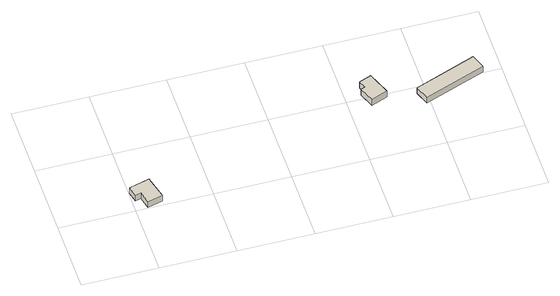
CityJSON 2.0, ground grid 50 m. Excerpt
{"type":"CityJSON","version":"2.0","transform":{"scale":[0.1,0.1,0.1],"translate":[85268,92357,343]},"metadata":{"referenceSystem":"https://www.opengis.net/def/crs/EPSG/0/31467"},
"CityObjects":{
"building1":{"type":"Building","geometry":[{"type":"Solid","lod":"1","boundaries":[[[[0,1,2,3,4,5]],[[4,6,7,5]],[[3,8,6,4]],[[2,9,8,3]],[[1,10,9,2]],[[0,11,10,1]],[[5,7,11,0]],[[6,8,9,10,11,7]]]]}]},
"building2":{"type":"Building","geometry":[{"type":"Solid","lod":"1","boundaries":[[[[12,13,14,15,16,17]],[[16,18,19,17]],[[15,20,18,16]],[[14,21,20,15]],[[13,22,21,14]],[[12,23,22,13]],[[17,19,23,12]],[[18,20,21,22,23,19]]]]}]},
"building3":{"type":"Building","geometry":[{"type":"Solid","lod":"1","boundaries":[[[[24,25,26,27]],[[26,28,29,27]],[[25,30,28,26]],[[24,31,30,25]],[[27,29,31,24]],[[28,30,31,29]]]]}]}
},
"vertices":[
[2,154,51],[21,82,51],[57,91,51],[79,6,51],[179,32,51],[138,190,51],[179,32,1],[138,190,1],[79,6,1],[57,91,1],[21,82,1],[2,154,1],
[1600,522,67],[1640,420,67],[1749,462,67],[1690,615,67],[1610,584,67],[1630,534,67],[1610,584,15],[1630,534,15],[1690,615,15],[1749,462,15],[1640,420,15],[1600,522,15],
[1936,443,59],[1971,347,59],[2377,498,59],[2342,594,59],[2377,498,9],[2342,594,9],[1971,347,9],[1936,443,9]
]}
